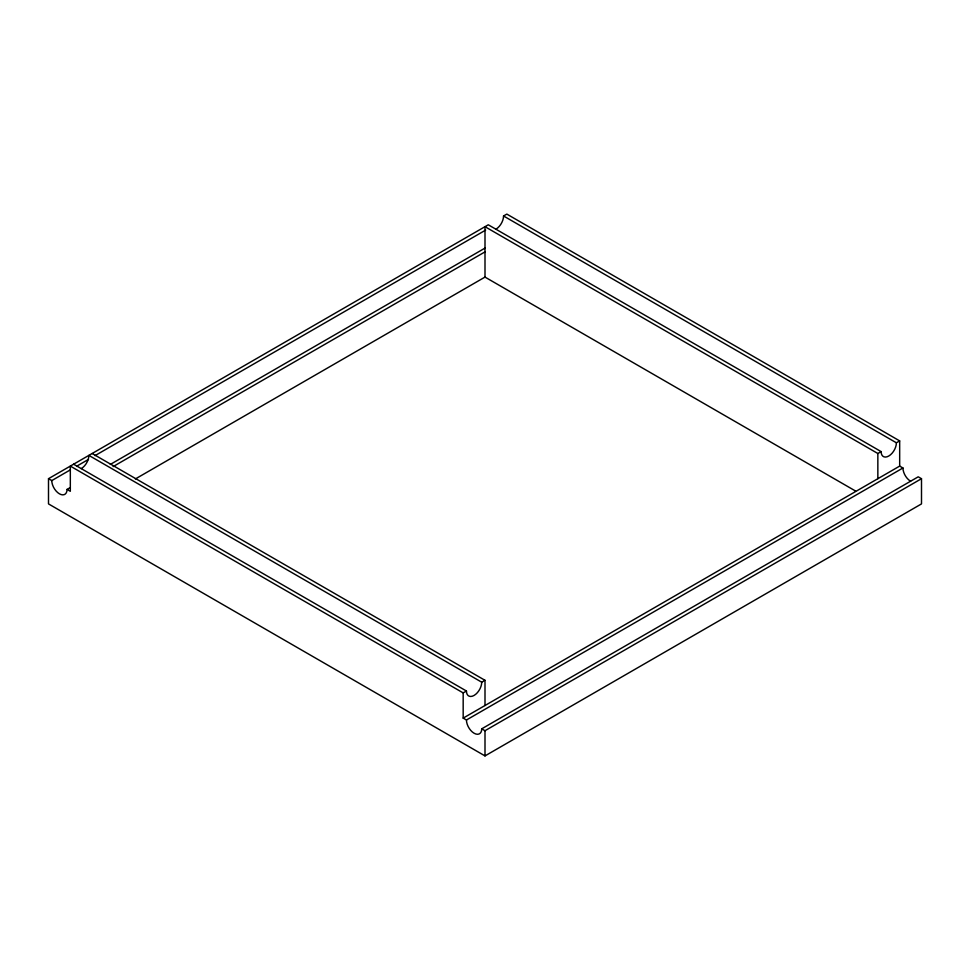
<?xml version="1.0" encoding="UTF-8"?>
<svg xmlns="http://www.w3.org/2000/svg" width="970" height="970" viewBox="0 0 970 970"><rect width="100%" height="100%" fill="white"/><g stroke="black" fill="none" stroke-linecap="round" stroke-linejoin="round"><path stroke-width="1.45" d="M48.5 478.695L488.274 224.797L881.124 451.608A10.803 6.232 -60 0 0 888.762 456.021A10.803 6.232 -60 0 0 896.401 442.793L899.675 440.901L899.675 466.097L463.175 718.115L463.175 692.907L70.325 466.097L70.325 491.305L67.051 489.413A10.803 6.232 60 0 1 59.412 493.815A10.803 6.232 60 0 1 51.774 480.587L48.5 478.695L48.5 503.903L485 755.909L921.5 503.903L921.5 478.695L918.226 476.816L481.726 728.822A10.803 6.232 60 0 1 474.087 733.235A10.803 6.232 60 0 1 466.449 719.995L463.175 718.115M495.912 229.211A10.803 6.232 -60 0 0 503.551 215.983L506.825 214.091L899.675 440.901M51.774 480.587L70.131 469.989M76.678 466.206L88.476 459.404M95.036 455.621L485.655 230.096M67.051 489.413L69.67 487.898M110.313 464.436L485.194 247.993M113.102 466.606L485 251.885M135.363 478.95L485 277.093L855.588 491.05M463.175 692.907L466.449 691.016A10.803 6.232 -60 0 0 474.087 695.429A10.803 6.232 -60 0 0 481.726 682.201L485 680.309L485 705.505M485 277.093L485 226.689L877.85 453.499L881.124 451.608M466.449 719.995L902.949 467.989A10.803 6.232 60 0 0 910.587 481.217M481.726 728.822L485 730.713L921.5 478.695M503.551 215.983L896.401 442.793M899.675 466.097L902.949 467.989M92.15 453.499L485 680.309M481.726 682.201L88.876 455.391A10.803 6.232 -60 0 1 81.237 468.619M73.599 464.206L466.449 691.016M877.85 453.499L877.85 478.695M485 730.713L485 755.909"/></g></svg>
